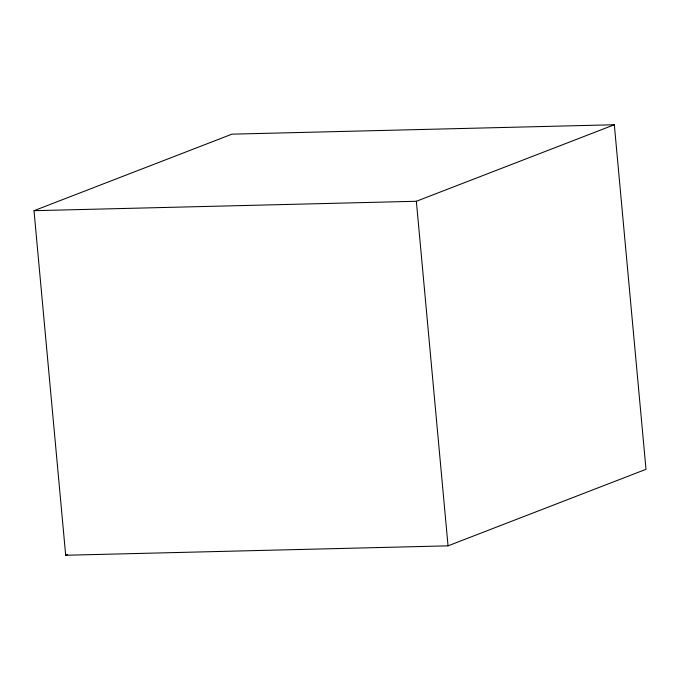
<?xml version="1.0" encoding="UTF-8"?>
<svg xmlns="http://www.w3.org/2000/svg" width="680" height="680" viewBox="0 0 680 680"><rect width="100%" height="100%" fill="white"/><g stroke="black" fill="none" stroke-linecap="round" stroke-linejoin="round"><path stroke-width="1.02" d="M34 210.69L231.956 134.164L614.321 124.746L646 469.31L448.043 545.836L65.679 555.254L34 210.69L416.364 201.271L614.321 124.746M65.679 555.254L67.66 554.489M416.364 201.271L448.043 545.836"/></g></svg>
